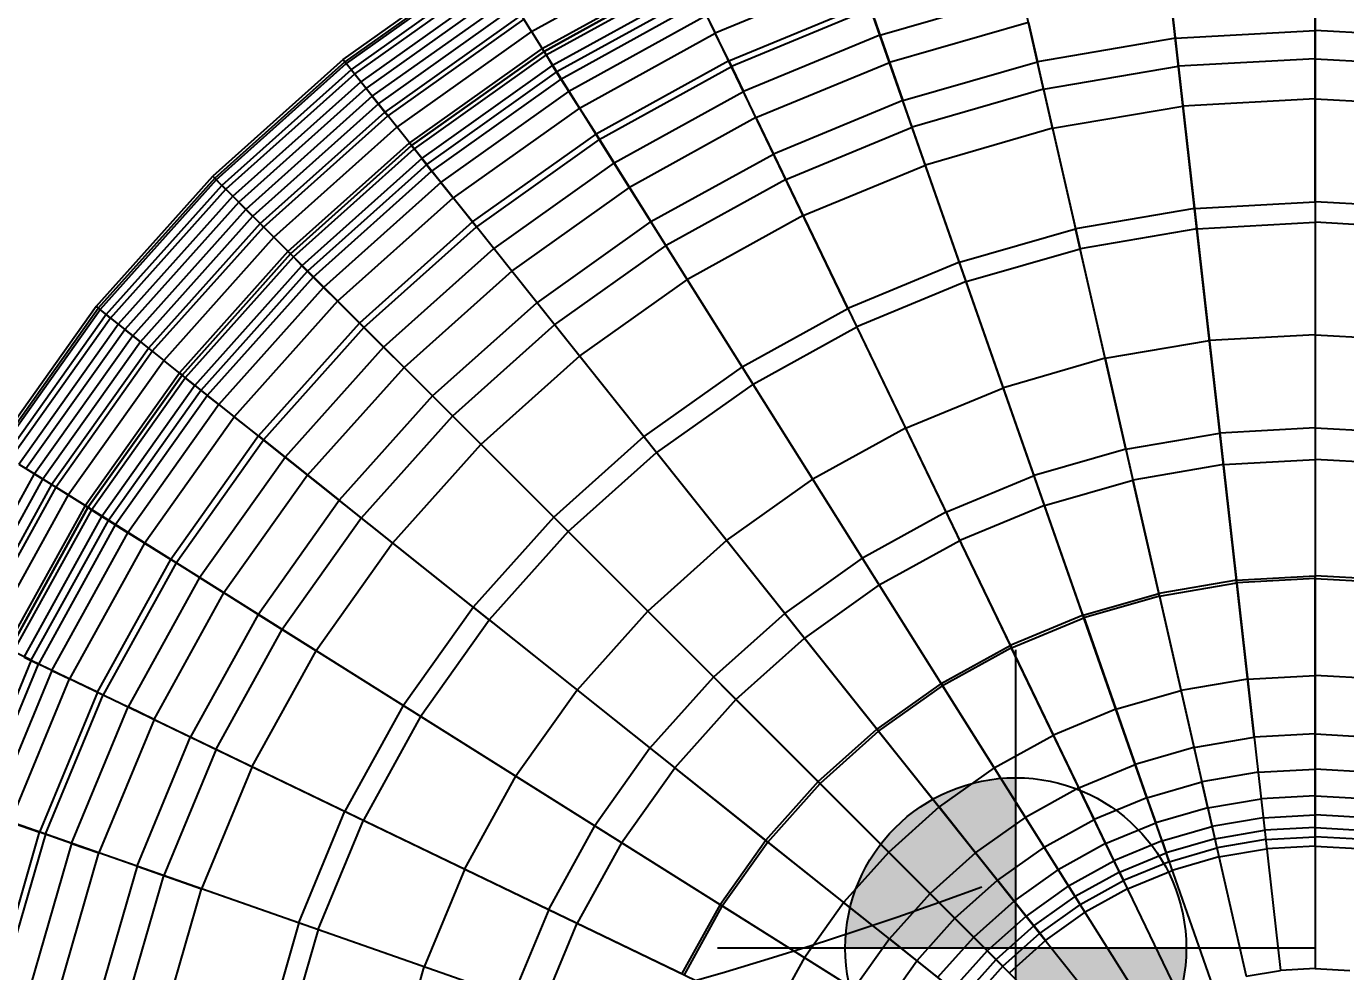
# Model space of a CAD drawing. Extents: x 11992 to 29481, y -6727 to 6811.
# Drawn here: x 18341.7 to 18554.5, y 830.1 to 982.6 of the extents above; entities that cross this region are included whole.
import ezdxf

# ---------------------------------------------------------------- set-up
doc = ezdxf.new("R2010")
doc.units = 0
doc.header["$MEASUREMENT"] = 0
doc.layers.get('0').update_dxf_attribs({"color": 8, "linetype": 'CONTINUOUS'})
doc.layers.add('zoylight 2射灯', color=1, linetype='CONTINUOUS')
doc.layers.add('zoylight 5回路', color=4, linetype='CONTINUOUS')

# ---------------------------------------------------------------- blocks, each defined once
blk = doc.blocks.new('嵌入式射灯55')
at = {"layer": 'zoylight 2射灯'}
h = blk.add_hatch(color=256, dxfattribs=at)
h.dxf.hatch_style = 1
h.paths.add_polyline_path([(0, 0), (0, 27.5, 0.4142136), (-27.5, 0)])
h.paths.add_polyline_path([(0, -27.5, 0.4142136), (27.5, 0), (0, 0)])
for p, q in [((0, -48.125), (0, 48.125)), ((48.125, 0), (-48.125, 0))]:
    blk.add_line(p, q, dxfattribs=at)
blk.add_circle((0, 0), 27.5, dxfattribs=at)

msp = doc.modelspace()

# ---------------------------------------------------------------- linework, layer by layer
for p, q in [((18522.47, 858.15, -1653.52), (18466.56, 1017.95, -1578.79)), ((18539.78, 867.89, -1650.35), (18523.88, 1009, -1609.93)), ((18549.61, 954.28, -1627.09), (18549.61, 1010.42, -1609.93)), ((18474.25, 937.07, -1627.09), (18440.85, 1006.43, -1585.91)), ((18525.2, 997.23, -1604.58), (18530.53, 949.93, -1619.67)), ((18423.22, 981.75, -1604.79), (18446.54, 994.61, -1604.79)), ((18392.82, 977.21, -1578.79), (18415.8, 993.55, -1578.79)), ((18416.04, 993.17, -1570.88), (18393.1, 976.86, -1570.88)), ((18416.24, 992.86, -1585.91), (18393.33, 976.57, -1585.91)), ((18394.12, 975.58, -1562.57), (18416.91, 991.78, -1562.57)), ((18424.94, 979.01, -1537.32), (18447.95, 991.69, -1537.32)), ((18505.83, 972.42, -1621.48), (18501.33, 992.13, -1615.66)), ((18394.68, 974.88, -1591.83), (18417.39, 991.03, -1591.83)), ((18418.24, 989.68, -1554.17), (18395.67, 973.64, -1554.17)), ((18425.24, 978.53, -1537.89), (18448.19, 991.18, -1537.89)), ((18448.19, 991.18, -1550.75), (18425.24, 978.53, -1550.75)), ((18425.59, 977.96, -1563.72), (18448.47, 990.58, -1563.72)), ((18475.97, 991.03, -1599.1), (18452.86, 981.47, -1599.1)), ((18418.96, 988.52, -1596.71), (18396.52, 972.57, -1596.71)), ((18449.31, 988.77, -1576.9), (18426.62, 976.26, -1576.9)), ((18449.89, 987.66, -1609.93), (18427.32, 975.22, -1609.93)), ((18479.43, 981.16, -1609.56), (18502.33, 987.77, -1609.56)), ((18549.61, 988.44, -1612.74), (18549.61, 830.6, -1620.33)), ((18397.54, 971.3, -1545.96), (18419.83, 987.14, -1545.96)), ((18398.52, 970.06, -1600.71), (18420.67, 985.81, -1600.71)), ((18423.22, 981.75, -1604.79), (18420.67, 985.81, -1600.71)), ((18427.97, 974.08, -1587.92), (18450.4, 986.46, -1587.92)), ((18455.03, 976.99, -1604.58), (18477.62, 986.33, -1604.58)), ((18477.95, 985.38, -1615.66), (18455.47, 976.08, -1615.66)), ((18477.62, 986.33, -1604.58), (18483.12, 970.61, -1615.12)), ((18421.56, 984.39, -1537.85), (18399.56, 968.76, -1537.85)), ((18421.97, 983.74, -1537.32), (18400.05, 968.15, -1537.32)), ((18451.45, 984.33, -1594.44), (18429.25, 972.08, -1594.44)), ((18451.45, 984.33, -1594.44), (18452.86, 981.47, -1599.1)), ((18503.37, 983.22, -1612.74), (18480.97, 976.76, -1612.74)), ((18503.37, 983.22, -1612.74), (18504.82, 976.87, -1615.12)), ((18423.22, 981.75, -1604.79), (18401.51, 966.32, -1604.79)), ((18423.22, 981.75, -1604.79), (18434.16, 964.33, -1615.66)), ((18430.97, 969.4, -1599.1), (18452.86, 981.47, -1599.1)), ((18455.03, 976.99, -1604.58), (18452.86, 981.47, -1599.1)), ((18479.43, 981.16, -1609.56), (18457.41, 972.05, -1609.56)), ((18527.07, 980.68, -1615.12), (18549.61, 981.92, -1615.12)), ((18572.15, 980.64, -1615.12), (18549.61, 981.92, -1615.12)), ((18424.94, 979.01, -1537.32), (18403.53, 963.78, -1537.32)), ((18425.24, 978.53, -1537.89), (18424.94, 979.01, -1537.32)), ((18527.07, 980.68, -1615.12), (18504.82, 976.87, -1615.12)), ((18392.82, 977.21, -1578.79), (18371.8, 958.41, -1578.79)), ((18372.12, 958.09, -1570.88), (18393.1, 976.86, -1570.88)), ((18392.82, 977.21, -1578.79), (18393.33, 976.57, -1585.91)), ((18392.82, 977.21, -1578.79), (18393.1, 976.86, -1570.88)), ((18397.54, 971.3, -1545.96), (18393.1, 976.86, -1570.88)), ((18425.24, 978.53, -1537.89), (18403.88, 963.34, -1537.89)), ((18403.88, 963.34, -1550.75), (18425.24, 978.53, -1550.75)), ((18425.59, 977.96, -1563.72), (18404.29, 962.82, -1563.72)), ((18425.24, 978.53, -1537.89), (18425.24, 978.53, -1550.75)), ((18425.24, 978.53, -1550.75), (18426.62, 976.26, -1576.9)), ((18455.03, 976.99, -1604.58), (18433.63, 965.19, -1604.58)), ((18455.03, 976.99, -1604.58), (18457.41, 972.05, -1609.56)), ((18459.43, 967.85, -1612.74), (18480.97, 976.76, -1612.74)), ((18483.12, 970.61, -1615.12), (18504.82, 976.87, -1615.12)), ((18507.27, 966.13, -1617.68), (18504.82, 976.87, -1615.12)), ((18549.61, 977.35, -1621.48), (18527.58, 976.14, -1621.48)), ((18549.61, 977.35, -1621.48), (18571.64, 976.1, -1621.48)), ((18372.38, 957.83, -1585.91), (18393.33, 976.57, -1585.91)), ((18394.12, 975.58, -1562.57), (18373.28, 956.93, -1562.57)), ((18394.68, 974.88, -1591.83), (18373.91, 956.3, -1591.83)), ((18406.32, 960.29, -1609.93), (18393.33, 976.57, -1585.91)), ((18405.51, 961.24, -1576.9), (18426.62, 976.26, -1576.9)), ((18406.32, 960.29, -1609.93), (18427.32, 975.22, -1609.93)), ((18427.97, 974.08, -1587.92), (18426.62, 976.26, -1576.9)), ((18434.16, 964.33, -1615.66), (18455.47, 976.08, -1615.66)), ((18505.83, 972.42, -1621.48), (18527.58, 976.14, -1621.48)), ((18375.03, 955.17, -1554.17), (18395.67, 973.64, -1554.17)), ((18376, 954.21, -1596.71), (18396.52, 972.57, -1596.71)), ((18427.97, 974.08, -1587.92), (18407.09, 959.22, -1587.92)), ((18427.97, 974.08, -1587.92), (18429.25, 972.08, -1594.44)), ((18397.54, 971.3, -1545.96), (18377.15, 953.06, -1545.96)), ((18397.54, 971.3, -1545.96), (18399.56, 968.76, -1537.85)), ((18408.58, 957.38, -1594.44), (18429.25, 972.08, -1594.44)), ((18430.97, 969.4, -1599.1), (18429.25, 972.08, -1594.44)), ((18436.54, 960.55, -1609.56), (18457.41, 972.05, -1609.56)), ((18459.43, 967.85, -1612.74), (18457.41, 972.05, -1609.56)), ((18483.12, 970.61, -1615.12), (18462.26, 961.98, -1615.12)), ((18533.1, 827.79, -1620.33), (18483.12, 970.61, -1615.12)), ((18505.83, 972.42, -1621.48), (18484.63, 966.3, -1621.48)), ((18505.83, 972.42, -1621.48), (18510.97, 949.92, -1627.09)), ((18549.61, 970.9, -1617.68), (18528.3, 969.72, -1617.68)), ((18549.61, 970.9, -1617.68), (18570.92, 969.69, -1617.68)), ((18398.52, 970.06, -1600.71), (18378.27, 951.94, -1600.71)), ((18379.45, 950.76, -1537.85), (18399.56, 968.76, -1537.85)), ((18399.56, 968.76, -1537.85), (18400.05, 968.15, -1537.32)), ((18430.97, 969.4, -1599.1), (18410.59, 954.91, -1599.1)), ((18430.97, 969.4, -1599.1), (18433.63, 965.19, -1604.58)), ((18507.27, 966.13, -1617.68), (18528.3, 969.72, -1617.68)), ((18380, 950.21, -1537.32), (18400.05, 968.15, -1537.32)), ((18381.65, 948.55, -1604.79), (18401.51, 966.32, -1604.79)), ((18459.43, 967.85, -1612.74), (18439.02, 956.6, -1612.74)), ((18459.43, 967.85, -1612.74), (18527.92, 825.64, -1620.33)), ((18464.24, 957.87, -1621.48), (18484.63, 966.3, -1621.48)), ((18507.27, 966.13, -1617.68), (18486.76, 960.21, -1617.68)), ((18507.27, 966.13, -1617.68), (18511.7, 946.71, -1619.67)), ((18413.7, 951.02, -1604.58), (18433.63, 965.19, -1604.58)), ((18434.16, 964.33, -1615.66), (18414.33, 950.24, -1615.66)), ((18433.63, 965.19, -1604.58), (18442.49, 951.08, -1615.12)), ((18497.85, 862.97, -1646.7), (18434.16, 964.33, -1615.66)), ((18383.94, 946.26, -1537.32), (18403.53, 963.78, -1537.32)), ((18384.34, 945.86, -1537.89), (18403.88, 963.34, -1537.89)), ((18403.88, 963.34, -1550.75), (18384.34, 945.86, -1550.75)), ((18384.81, 945.39, -1563.72), (18404.29, 962.82, -1563.72)), ((18403.53, 963.78, -1537.32), (18403.88, 963.34, -1537.89)), ((18403.88, 963.34, -1550.75), (18403.88, 963.34, -1537.89)), ((18403.88, 963.34, -1550.75), (18404.29, 962.82, -1563.72)), ((18405.51, 961.24, -1576.9), (18404.29, 962.82, -1563.72)), ((18442.49, 951.08, -1615.12), (18462.26, 961.98, -1615.12)), ((18405.51, 961.24, -1576.9), (18386.19, 943.96, -1576.9)), ((18406.32, 960.29, -1609.93), (18387.11, 943.1, -1609.93)), ((18405.51, 961.24, -1576.9), (18407.09, 959.22, -1587.92)), ((18406.32, 960.29, -1609.93), (18414.33, 950.24, -1615.66)), ((18436.54, 960.55, -1609.56), (18417.12, 946.74, -1609.56)), ((18467.04, 952.05, -1617.68), (18486.76, 960.21, -1617.68)), ((18352.99, 937.39, -1578.79), (18371.8, 958.41, -1578.79)), ((18372.12, 958.09, -1570.88), (18353.35, 937.11, -1570.88)), ((18372.38, 957.83, -1585.91), (18353.63, 936.88, -1585.91)), ((18372.12, 958.09, -1570.88), (18371.8, 958.41, -1578.79)), ((18372.38, 957.83, -1585.91), (18371.8, 958.41, -1578.79)), ((18372.12, 958.09, -1570.88), (18373.28, 956.93, -1562.57)), ((18372.38, 957.83, -1585.91), (18373.91, 956.3, -1591.83)), ((18387.99, 942.13, -1587.92), (18407.09, 959.22, -1587.92)), ((18408.58, 957.38, -1594.44), (18407.09, 959.22, -1587.92)), ((18464.24, 957.87, -1621.48), (18444.92, 947.21, -1621.48)), ((18354.63, 936.09, -1562.57), (18373.28, 956.93, -1562.57)), ((18355.32, 935.53, -1591.83), (18373.91, 956.3, -1591.83)), ((18375.03, 955.17, -1554.17), (18373.28, 956.93, -1562.57)), ((18376, 954.21, -1596.71), (18373.91, 956.3, -1591.83)), ((18408.58, 957.38, -1594.44), (18389.68, 940.47, -1594.44)), ((18408.58, 957.38, -1594.44), (18410.59, 954.91, -1599.1)), ((18420.03, 943.09, -1612.74), (18439.02, 956.6, -1612.74)), ((18375.03, 955.17, -1554.17), (18356.57, 934.54, -1554.17)), ((18376, 954.21, -1596.71), (18357.64, 933.68, -1596.71)), ((18375.03, 955.17, -1554.17), (18377.15, 953.06, -1545.96)), ((18376, 954.21, -1596.71), (18381.65, 948.55, -1604.79)), ((18391.95, 938.24, -1599.1), (18410.59, 954.91, -1599.1)), ((18413.7, 951.02, -1604.58), (18410.59, 954.91, -1599.1)), ((18530.16, 953.2, -1627.09), (18549.61, 954.28, -1627.09)), ((18549.61, 954.28, -1627.09), (18549.61, 858.46, -1656.74)), ((18569.06, 953.17, -1627.09), (18549.61, 954.28, -1627.09)), ((18358.91, 932.67, -1545.96), (18377.15, 953.06, -1545.96)), ((18360.14, 931.68, -1600.71), (18378.27, 951.94, -1600.71)), ((18379.45, 950.76, -1537.85), (18377.15, 953.06, -1545.96)), ((18467.04, 952.05, -1617.68), (18448.36, 941.74, -1617.68)), ((18530.16, 953.2, -1627.09), (18510.97, 949.92, -1627.09)), ((18379.45, 950.76, -1537.85), (18361.45, 930.65, -1537.85)), ((18380, 950.21, -1537.32), (18362.06, 930.16, -1537.32)), ((18379.45, 950.76, -1537.85), (18380, 950.21, -1537.32)), ((18413.7, 951.02, -1604.58), (18395.48, 934.72, -1604.58)), ((18396.2, 934.01, -1615.66), (18414.33, 950.24, -1615.66)), ((18464.06, 887.87, -1620.33), (18413.7, 951.02, -1604.58)), ((18479.21, 868.87, -1642.06), (18414.33, 950.24, -1615.66)), ((18442.49, 951.08, -1615.12), (18424.09, 938, -1615.12)), ((18523.01, 822.94, -1620.33), (18442.49, 951.08, -1615.12)), ((18492.25, 944.52, -1627.09), (18510.97, 949.92, -1627.09)), ((18515.74, 929.03, -1632.14), (18510.97, 949.92, -1627.09)), ((18530.53, 949.93, -1619.67), (18511.7, 946.71, -1619.67)), ((18530.53, 949.93, -1619.67), (18549.61, 950.98, -1619.67)), ((18530.53, 949.93, -1619.67), (18544.01, 830.29, -1620.33)), ((18568.69, 949.9, -1619.67), (18549.61, 950.98, -1619.67)), ((18381.65, 948.55, -1604.79), (18363.89, 928.7, -1604.79)), ((18487.51, 842.7, -1650.35), (18381.65, 948.55, -1604.79)), ((18426.94, 934.43, -1621.48), (18444.92, 947.21, -1621.48)), ((18383.94, 946.26, -1537.32), (18366.42, 926.68, -1537.32)), ((18384.34, 945.86, -1537.89), (18366.87, 926.32, -1537.89)), ((18366.87, 926.32, -1550.75), (18384.34, 945.86, -1550.75)), ((18384.81, 945.39, -1563.72), (18367.38, 925.9, -1563.72)), ((18383.94, 946.26, -1537.32), (18384.34, 945.86, -1537.89)), ((18384.34, 945.86, -1537.89), (18384.34, 945.86, -1550.75)), ((18384.81, 945.39, -1563.72), (18384.34, 945.86, -1550.75)), ((18384.81, 945.39, -1563.72), (18386.19, 943.96, -1576.9)), ((18399.36, 930.85, -1609.56), (18417.12, 946.74, -1609.56)), ((18493.34, 941.41, -1619.67), (18511.7, 946.71, -1619.67)), ((18519.08, 914.37, -1620.33), (18511.7, 946.71, -1619.67)), ((18368.92, 924.64, -1576.9), (18386.19, 943.96, -1576.9)), ((18369.92, 923.89, -1609.93), (18387.11, 943.1, -1609.93)), ((18387.99, 942.13, -1587.92), (18386.19, 943.96, -1576.9)), ((18420.03, 943.09, -1612.74), (18402.66, 927.55, -1612.74)), ((18492.25, 944.52, -1627.09), (18474.25, 937.07, -1627.09)), ((18387.99, 942.13, -1587.92), (18370.91, 923.02, -1587.92)), ((18387.99, 942.13, -1587.92), (18389.68, 940.47, -1594.44)), ((18430.96, 929.38, -1617.68), (18448.36, 941.74, -1617.68)), ((18493.34, 941.41, -1619.67), (18475.68, 934.11, -1619.67)), ((18372.78, 921.56, -1594.44), (18389.68, 940.47, -1594.44)), ((18391.95, 938.24, -1599.1), (18389.68, 940.47, -1594.44)), ((18352.99, 937.39, -1578.79), (18336.66, 914.4, -1578.79)), ((18337.04, 914.17, -1570.88), (18353.35, 937.11, -1570.88)), ((18337.35, 913.97, -1585.91), (18353.63, 936.88, -1585.91)), ((18352.99, 937.39, -1578.79), (18353.63, 936.88, -1585.91)), ((18352.99, 937.39, -1578.79), (18353.35, 937.11, -1570.88)), ((18353.35, 937.11, -1570.88), (18356.57, 934.54, -1554.17)), ((18355.32, 935.53, -1591.83), (18353.63, 936.88, -1585.91)), ((18391.95, 938.24, -1599.1), (18375.28, 919.6, -1599.1)), ((18391.95, 938.24, -1599.1), (18395.48, 934.72, -1604.58)), ((18407.26, 922.95, -1615.12), (18424.09, 938, -1615.12)), ((18457.2, 927.67, -1627.09), (18474.25, 937.07, -1627.09)), ((18474.25, 937.07, -1627.09), (18500.62, 882.32, -1642.06)), ((18354.63, 936.09, -1562.57), (18338.42, 913.29, -1562.57)), ((18355.32, 935.53, -1591.83), (18339.18, 912.82, -1591.83)), ((18340.53, 911.97, -1554.17), (18356.57, 934.54, -1554.17)), ((18355.32, 935.53, -1591.83), (18357.64, 933.68, -1596.71)), ((18356.57, 934.54, -1554.17), (18362.06, 930.16, -1537.32)), ((18379.18, 916.5, -1604.58), (18395.48, 934.72, -1604.58)), ((18399.36, 930.85, -1609.56), (18395.48, 934.72, -1604.58)), ((18426.94, 934.43, -1621.48), (18410.49, 919.71, -1621.48)), ((18341.68, 911.24, -1596.71), (18357.64, 933.68, -1596.71)), ((18358.91, 932.67, -1545.96), (18343.06, 910.38, -1545.96)), ((18360.14, 931.68, -1600.71), (18357.64, 933.68, -1596.71)), ((18396.2, 934.01, -1615.66), (18379.97, 915.87, -1615.66)), ((18458.95, 924.88, -1619.67), (18475.68, 934.11, -1619.67)), ((18549.61, 932.84, -1632.14), (18532.56, 931.9, -1632.14)), ((18549.61, 932.84, -1632.14), (18566.66, 931.88, -1632.14)), ((18360.14, 931.68, -1600.71), (18344.4, 909.54, -1600.71)), ((18345.81, 908.65, -1537.85), (18361.45, 930.65, -1537.85)), ((18346.47, 908.24, -1537.32), (18362.06, 930.16, -1537.32)), ((18360.14, 931.68, -1600.71), (18363.89, 928.7, -1604.79)), ((18399.36, 930.85, -1609.56), (18383.47, 913.09, -1609.56)), ((18399.36, 930.85, -1609.56), (18402.66, 927.55, -1612.74)), ((18515.74, 929.03, -1632.14), (18532.56, 931.9, -1632.14)), ((18348.46, 906.99, -1604.79), (18363.89, 928.7, -1604.79)), ((18413.82, 888.88, -1627.09), (18363.89, 928.7, -1604.79)), ((18430.96, 929.38, -1617.68), (18415.06, 915.15, -1617.68)), ((18515.74, 929.03, -1632.14), (18499.33, 924.29, -1632.14)), ((18515.74, 929.03, -1632.14), (18520.22, 909.39, -1637.01)), ((18351.2, 905.27, -1537.32), (18366.42, 926.68, -1537.32)), ((18366.87, 926.32, -1550.75), (18351.68, 904.96, -1550.75)), ((18351.68, 904.96, -1537.89), (18366.87, 926.32, -1537.89)), ((18352.24, 904.6, -1563.72), (18367.38, 925.9, -1563.72)), ((18366.42, 926.68, -1537.32), (18366.87, 926.32, -1537.89)), ((18366.87, 926.32, -1550.75), (18366.87, 926.32, -1537.89)), ((18366.87, 926.32, -1550.75), (18367.38, 925.9, -1563.72)), ((18368.92, 924.64, -1576.9), (18367.38, 925.9, -1563.72)), ((18387.11, 910.18, -1612.74), (18402.66, 927.55, -1612.74)), ((18514.26, 815.95, -1620.33), (18402.66, 927.55, -1612.74)), ((18457.2, 927.67, -1627.09), (18441.33, 916.39, -1627.09)), ((18368.92, 924.64, -1576.9), (18353.91, 903.52, -1576.9)), ((18369.92, 923.89, -1609.93), (18354.99, 902.88, -1609.93)), ((18368.92, 924.64, -1576.9), (18370.91, 923.02, -1587.92)), ((18458.95, 924.88, -1619.67), (18443.38, 913.81, -1619.67)), ((18483.55, 917.77, -1632.14), (18499.33, 924.29, -1632.14)), ((18356.07, 902.14, -1587.92), (18370.91, 923.02, -1587.92)), ((18372.78, 921.56, -1594.44), (18358.09, 900.89, -1594.44)), ((18372.78, 921.56, -1594.44), (18370.91, 923.02, -1587.92)), ((18372.78, 921.56, -1594.44), (18375.28, 919.6, -1599.1)), ((18407.26, 922.95, -1615.12), (18392.21, 906.12, -1615.12)), ((18360.8, 899.22, -1599.1), (18375.28, 919.6, -1599.1)), ((18379.18, 916.5, -1604.58), (18375.28, 919.6, -1599.1)), ((18395.78, 903.27, -1621.48), (18410.49, 919.71, -1621.48)), ((18483.55, 917.77, -1632.14), (18468.6, 909.52, -1632.14)), ((18549.61, 917.81, -1620.33), (18534.25, 916.96, -1620.33)), ((18549.61, 917.81, -1620.33), (18564.97, 916.94, -1620.33)), ((18379.18, 916.5, -1604.58), (18365.02, 896.58, -1604.58)), ((18365.88, 896.04, -1615.66), (18379.97, 915.87, -1615.66)), ((18379.18, 916.5, -1604.58), (18392.21, 906.12, -1615.12)), ((18400.83, 899.24, -1617.68), (18415.06, 915.15, -1617.68)), ((18426.81, 903.4, -1627.09), (18441.33, 916.39, -1627.09)), ((18519.08, 914.37, -1620.33), (18534.25, 916.96, -1620.33)), ((18369.66, 893.67, -1609.56), (18383.47, 913.09, -1609.56)), ((18429.14, 901.07, -1619.67), (18443.38, 913.81, -1619.67)), ((18519.08, 914.37, -1620.33), (18504.3, 910.1, -1620.33)), ((18519.08, 914.37, -1620.33), (18538.49, 829.34, -1620.33)), ((18340.53, 911.97, -1554.17), (18343.06, 910.38, -1545.96)), ((18341.68, 911.24, -1596.71), (18344.4, 909.54, -1600.71)), ((18534.82, 911.89, -1637.01), (18520.22, 909.39, -1637.01)), ((18534.82, 911.89, -1637.01), (18549.61, 912.71, -1637.01)), ((18564.4, 911.87, -1637.01), (18549.61, 912.71, -1637.01)), ((18329.85, 886.43, -1545.96), (18343.06, 910.38, -1545.96)), ((18331.28, 885.74, -1600.71), (18344.4, 909.54, -1600.71)), ((18345.81, 908.65, -1537.85), (18332.78, 885.02, -1537.85)), ((18345.81, 908.65, -1537.85), (18343.06, 910.38, -1545.96)), ((18348.46, 906.99, -1604.79), (18344.4, 909.54, -1600.71)), ((18346.47, 908.24, -1537.32), (18345.81, 908.65, -1537.85)), ((18387.11, 910.18, -1612.74), (18373.61, 891.18, -1612.74)), ((18454.69, 899.63, -1632.14), (18468.6, 909.52, -1632.14)), ((18490.07, 904.22, -1620.33), (18504.3, 910.1, -1620.33)), ((18505.98, 905.28, -1637.01), (18520.22, 909.39, -1637.01)), ((18524.49, 890.68, -1642.06), (18520.22, 909.39, -1637.01)), ((18346.47, 908.24, -1537.32), (18333.48, 884.68, -1537.32)), ((18348.46, 906.99, -1604.79), (18335.6, 883.66, -1604.79)), ((18346.47, 908.24, -1537.32), (18351.2, 905.27, -1537.32)), ((18480.03, 824.32, -1653.52), (18348.46, 906.99, -1604.79)), ((18351.2, 905.27, -1537.32), (18338.51, 882.26, -1537.32)), ((18339.02, 882.01, -1550.75), (18351.68, 904.96, -1550.75)), ((18351.68, 904.96, -1537.89), (18339.02, 882.01, -1537.89)), ((18352.24, 904.6, -1563.72), (18339.62, 881.72, -1563.72)), ((18351.68, 904.96, -1537.89), (18351.2, 905.27, -1537.32)), ((18352.24, 904.6, -1563.72), (18351.68, 904.96, -1550.75)), ((18351.68, 904.96, -1537.89), (18351.68, 904.96, -1550.75)), ((18352.24, 904.6, -1563.72), (18353.91, 903.52, -1576.9)), ((18379.13, 887.72, -1615.12), (18392.21, 906.12, -1615.12)), ((18416.39, 886.83, -1619.67), (18392.21, 906.12, -1615.12)), ((18505.98, 905.28, -1637.01), (18492.29, 899.62, -1637.01)), ((18341.4, 880.83, -1576.9), (18353.91, 903.52, -1576.9)), ((18342.54, 880.32, -1609.93), (18354.99, 902.88, -1609.93)), ((18356.07, 902.14, -1587.92), (18353.91, 903.52, -1576.9)), ((18395.78, 903.27, -1621.48), (18383, 885.29, -1621.48)), ((18426.81, 903.4, -1627.09), (18413.82, 888.88, -1627.09)), ((18490.07, 904.22, -1620.33), (18476.6, 896.79, -1620.33)), ((18356.07, 902.14, -1587.92), (18343.7, 879.7, -1587.92)), ((18345.85, 878.68, -1594.44), (18358.09, 900.89, -1594.44)), ((18356.07, 902.14, -1587.92), (18358.09, 900.89, -1594.44)), ((18360.8, 899.22, -1599.1), (18358.09, 900.89, -1594.44)), ((18429.14, 901.07, -1619.67), (18416.39, 886.83, -1619.67)), ((18360.8, 899.22, -1599.1), (18348.72, 877.33, -1599.1)), ((18360.8, 899.22, -1599.1), (18365.02, 896.58, -1604.58)), ((18400.83, 899.24, -1617.68), (18388.46, 881.85, -1617.68)), ((18454.69, 899.63, -1632.14), (18441.96, 888.25, -1632.14)), ((18479.32, 892.47, -1637.01), (18492.29, 899.62, -1637.01)), ((18353.22, 875.18, -1604.58), (18365.02, 896.58, -1604.58)), ((18365.88, 896.04, -1615.66), (18354.13, 874.74, -1615.66)), ((18369.66, 893.67, -1609.56), (18365.02, 896.58, -1604.58)), ((18464.06, 887.87, -1620.33), (18476.6, 896.79, -1620.33)), ((18536.92, 893.24, -2440.36), (18549.61, 893.94, -2440.36)), ((18562.3, 893.22, -2440.36), (18549.61, 893.94, -2440.36)), ((18549.61, 850.34, -1670.43), (18549.61, 893.94, -2440.36)), ((18369.66, 893.67, -1609.56), (18358.15, 872.8, -1609.56)), ((18369.66, 893.67, -1609.56), (18373.61, 891.18, -1612.74)), ((18479.32, 892.47, -1637.01), (18467.24, 883.89, -1637.01)), ((18536.92, 893.24, -2440.36), (18524.39, 891.1, -2440.36)), ((18524.49, 890.68, -1642.06), (18536.97, 892.81, -1642.06)), ((18536.92, 893.24, -2440.36), (18539.78, 867.89, -1650.35)), ((18549.61, 893.51, -1642.06), (18536.97, 892.81, -1642.06)), ((18549.61, 893.51, -1642.06), (18562.25, 892.79, -1642.06)), ((18362.36, 870.78, -1612.74), (18373.61, 891.18, -1612.74)), ((18379.13, 887.72, -1615.12), (18373.61, 891.18, -1612.74)), ((18512.18, 887.58, -2440.36), (18524.39, 891.1, -2440.36)), ((18524.49, 890.68, -1642.06), (18512.32, 887.16, -1642.06)), ((18524.39, 891.1, -2440.36), (18533.76, 850.05, -1665.53)), ((18524.49, 890.68, -1642.06), (18531.33, 860.7, -1653.52)), ((18379.13, 887.72, -1615.12), (18368.23, 867.95, -1615.12)), ((18379.13, 887.72, -1615.12), (18388.46, 881.85, -1617.68)), ((18402.54, 873.01, -1627.09), (18413.82, 888.88, -1627.09)), ((18413.82, 888.88, -1627.09), (18446.32, 862.96, -1637.01)), ((18430.58, 875.52, -1632.14), (18441.96, 888.25, -1632.14)), ((18464.06, 887.87, -1620.33), (18452.59, 877.61, -1620.33)), ((18464.06, 887.87, -1620.33), (18518.44, 819.69, -1620.33)), ((18512.18, 887.58, -2440.36), (18500.43, 882.72, -2440.36)), ((18512.18, 887.58, -2440.36), (18526.08, 847.83, -1665.53)), ((18372.34, 865.97, -1621.48), (18383, 885.29, -1621.48)), ((18405.32, 871.26, -1619.67), (18416.39, 886.83, -1619.67)), ((18416.39, 886.83, -1619.67), (18510.52, 811.77, -1620.33)), ((18500.62, 882.32, -1642.06), (18512.32, 887.16, -1642.06)), ((18342.54, 880.32, -1609.93), (18335.6, 883.66, -1604.79)), ((18456.2, 874.01, -1637.01), (18467.24, 883.89, -1637.01)), ((18378.16, 863.17, -1617.68), (18388.46, 881.85, -1617.68)), ((18507.27, 807.2, -1620.33), (18388.46, 881.85, -1617.68)), ((18489.3, 876.58, -2440.36), (18500.43, 882.72, -2440.36)), ((18500.62, 882.32, -1642.06), (18489.53, 876.21, -1642.06)), ((18518.7, 844.78, -1665.53), (18500.43, 882.72, -2440.36)), ((18511.5, 859.73, -1650.35), (18500.62, 882.32, -1642.06)), ((18342.54, 880.32, -1609.93), (18332.69, 856.5, -1609.93)), ((18333.91, 856.01, -1587.92), (18343.7, 879.7, -1587.92)), ((18341.4, 880.83, -1576.9), (18343.7, 879.7, -1587.92)), ((18342.54, 880.32, -1609.93), (18447.88, 829.59, -1642.06)), ((18345.85, 878.68, -1594.44), (18343.7, 879.7, -1587.92)), ((18345.85, 878.68, -1594.44), (18336.16, 855.24, -1594.44)), ((18339.17, 854.22, -1599.1), (18348.72, 877.33, -1599.1)), ((18345.85, 878.68, -1594.44), (18348.72, 877.33, -1599.1)), ((18353.22, 875.18, -1604.58), (18348.72, 877.33, -1599.1)), ((18442.33, 866.14, -1620.33), (18452.59, 877.61, -1620.33)), ((18538.72, 877.27, -1646.7), (18527.97, 875.43, -1646.7)), ((18538.72, 877.27, -1646.7), (18549.61, 877.87, -1646.7)), ((18560.5, 877.26, -1646.7), (18549.61, 877.87, -1646.7)), ((18353.22, 875.18, -1604.58), (18343.87, 852.59, -1604.58)), ((18344.83, 852.25, -1615.66), (18354.13, 874.74, -1615.66)), ((18353.22, 875.18, -1604.58), (18358.15, 872.8, -1609.56)), ((18430.58, 875.52, -1632.14), (18420.69, 861.61, -1632.14)), ((18489.3, 876.58, -2440.36), (18478.94, 869.22, -2440.36)), ((18479.21, 868.87, -1642.06), (18489.53, 876.21, -1642.06)), ((18489.3, 876.58, -2440.36), (18511.71, 840.92, -1665.53)), ((18517.48, 872.41, -1646.7), (18527.97, 875.43, -1646.7)), ((18349.04, 850.78, -1609.56), (18358.15, 872.8, -1609.56)), ((18362.36, 870.78, -1612.74), (18358.15, 872.8, -1609.56)), ((18402.54, 873.01, -1627.09), (18393.13, 855.96, -1627.09)), ((18456.2, 874.01, -1637.01), (18446.32, 862.96, -1637.01)), ((18362.36, 870.78, -1612.74), (18353.45, 849.24, -1612.74)), ((18362.36, 870.78, -1612.74), (18504.56, 802.29, -1620.33)), ((18405.32, 871.26, -1619.67), (18396.1, 854.53, -1619.67)), ((18517.48, 872.41, -1646.7), (18507.4, 868.24, -1646.7)), ((18469.47, 860.74, -2440.36), (18478.94, 869.22, -2440.36)), ((18479.21, 868.87, -1642.06), (18469.78, 860.43, -1642.06)), ((18506.13, 835.13, -1670.43), (18478.94, 869.22, -2440.36)), ((18479.21, 868.87, -1642.06), (18488.96, 856.65, -1646.7)), ((18497.85, 862.97, -1646.7), (18507.4, 868.24, -1646.7)), ((18549.61, 868.43, -1650.35), (18539.78, 867.89, -1650.35)), ((18549.61, 868.43, -1650.35), (18559.45, 867.87, -1650.35)), ((18359.6, 847.08, -1615.12), (18368.23, 867.95, -1615.12)), ((18442.33, 866.14, -1620.33), (18433.42, 853.6, -1620.33)), ((18530.07, 866.23, -1650.35), (18520.6, 863.5, -1650.35)), ((18530.07, 866.23, -1650.35), (18539.78, 867.89, -1650.35)), ((18372.34, 865.97, -1621.48), (18363.91, 845.58, -1621.48)), ((18378.16, 863.17, -1617.68), (18370, 843.44, -1617.68)), ((18437.74, 850.89, -1637.01), (18446.32, 862.96, -1637.01)), ((18461.33, 850.99, -1642.06), (18446.32, 862.96, -1637.01)), ((18497.85, 862.97, -1646.7), (18488.96, 856.65, -1646.7)), ((18497.85, 862.97, -1646.7), (18502.88, 854.98, -1650.35)), ((18511.5, 859.73, -1650.35), (18520.6, 863.5, -1650.35)), ((18540.41, 862.26, -1653.52), (18531.33, 860.7, -1653.52)), ((18540.41, 862.26, -1653.52), (18549.61, 862.76, -1653.52)), ((18558.81, 862.24, -1653.52), (18549.61, 862.76, -1653.52)), ((18457.8, 812.72, -1646.7), (18320.89, 860.63, -1600.71)), ((18412.44, 846.66, -1632.14), (18420.69, 861.61, -1632.14)), ((18469.47, 860.74, -2440.36), (18460.99, 851.27, -2440.36)), ((18461.33, 850.99, -1642.06), (18469.78, 860.43, -1642.06)), ((18499.24, 830.97, -1665.53), (18469.47, 860.74, -2440.36)), ((18511.5, 859.73, -1650.35), (18502.88, 854.98, -1650.35)), ((18511.5, 859.73, -1650.35), (18513.96, 854.63, -1653.52)), ((18522.47, 858.15, -1653.52), (18531.33, 860.7, -1653.52)), ((18532.29, 856.51, -1656.74), (18531.33, 860.7, -1653.52)), ((18522.47, 858.15, -1653.52), (18513.96, 854.63, -1653.52)), ((18522.47, 858.15, -1653.52), (18523.9, 854.09, -1656.74)), ((18532.29, 856.51, -1656.74), (18540.89, 857.98, -1656.74)), ((18549.61, 858.46, -1656.74), (18540.89, 857.98, -1656.74)), ((18549.61, 858.46, -1656.74), (18558.33, 857.97, -1656.74)), ((18549.61, 850.34, -1670.43), (18549.61, 858.46, -1656.74)), ((18385.69, 837.95, -1627.09), (18393.13, 855.96, -1627.09)), ((18480.83, 849.38, -1646.7), (18488.96, 856.65, -1646.7)), ((18494.85, 849.27, -1650.35), (18488.96, 856.65, -1646.7)), ((18532.29, 856.51, -1656.74), (18523.9, 854.09, -1656.74)), ((18532.29, 856.51, -1656.74), (18533.43, 851.51, -1662.33)), ((18339.17, 854.22, -1599.1), (18343.87, 852.59, -1604.58)), ((18388.79, 836.87, -1619.67), (18396.1, 854.53, -1619.67)), ((18425.99, 840.13, -1620.33), (18433.42, 853.6, -1620.33)), ((18494.85, 849.27, -1650.35), (18502.88, 854.98, -1650.35)), ((18509.83, 843.91, -1659.76), (18502.88, 854.98, -1650.35)), ((18505.89, 850.18, -1653.52), (18513.96, 854.63, -1653.52)), ((18515.83, 850.75, -1656.74), (18513.96, 854.63, -1653.52)), ((18515.83, 850.75, -1656.74), (18523.9, 854.09, -1656.74)), ((18524.92, 851.17, -1659.76), (18523.9, 854.09, -1656.74)), ((18524.92, 851.17, -1659.76), (18532.97, 853.49, -1659.76)), ((18541.24, 854.91, -1659.76), (18532.97, 853.49, -1659.76)), ((18541.24, 854.91, -1659.76), (18549.61, 855.37, -1659.76)), ((18549.61, 853.34, -1662.33), (18541.47, 852.89, -1662.33)), ((18557.98, 854.89, -1659.76), (18549.61, 855.37, -1659.76)), ((18549.61, 853.34, -1662.33), (18557.76, 852.87, -1662.33)), ((18337.09, 829.1, -1604.58), (18343.87, 852.59, -1604.58)), ((18344.83, 852.25, -1615.66), (18338.08, 828.87, -1615.66)), ((18349.04, 850.78, -1609.56), (18343.87, 852.59, -1604.58)), ((18453.63, 840.91, -2440.36), (18460.99, 851.27, -2440.36)), ((18460.99, 851.27, -2440.36), (18492.74, 825.95, -1662.33)), ((18524.92, 851.17, -1659.76), (18517.17, 847.96, -1659.76)), ((18524.92, 851.17, -1659.76), (18525.59, 849.25, -1662.33)), ((18533.43, 851.51, -1662.33), (18525.59, 849.25, -1662.33)), ((18533.43, 851.51, -1662.33), (18541.47, 852.89, -1662.33)), ((18533.43, 851.51, -1662.33), (18533.76, 850.05, -1665.53)), ((18541.63, 851.4, -1665.53), (18533.76, 850.05, -1665.53)), ((18541.63, 851.4, -1665.53), (18549.61, 851.84, -1665.53)), ((18557.59, 851.38, -1665.53), (18549.61, 851.84, -1665.53)), ((18349.04, 850.78, -1609.56), (18342.43, 827.88, -1609.56)), ((18346.98, 826.84, -1612.74), (18353.45, 849.24, -1612.74)), ((18349.04, 850.78, -1609.56), (18353.45, 849.24, -1612.74)), ((18359.6, 847.08, -1615.12), (18353.45, 849.24, -1612.74)), ((18437.74, 850.89, -1637.01), (18430.59, 837.92, -1637.01)), ((18461.33, 850.99, -1642.06), (18454, 840.67, -1642.06)), ((18461.33, 850.99, -1642.06), (18473.56, 841.25, -1646.7)), ((18480.83, 849.38, -1646.7), (18473.56, 841.25, -1646.7)), ((18494.85, 849.27, -1650.35), (18487.51, 842.7, -1650.35)), ((18494.85, 849.27, -1650.35), (18498.38, 844.84, -1653.52)), ((18505.89, 850.18, -1653.52), (18498.38, 844.84, -1653.52)), ((18515.83, 850.75, -1656.74), (18508.18, 846.53, -1656.74)), ((18515.83, 850.75, -1656.74), (18517.17, 847.96, -1659.76)), ((18518.05, 846.13, -1662.33), (18525.59, 849.25, -1662.33)), ((18526.08, 847.83, -1665.53), (18525.59, 849.25, -1662.33)), ((18526.08, 847.83, -1665.53), (18533.76, 850.05, -1665.53)), ((18534.09, 848.59, -1670.43), (18541.8, 849.91, -1670.43)), ((18549.61, 850.34, -1670.43), (18541.8, 849.91, -1670.43)), ((18549.61, 850.34, -1670.43), (18557.42, 849.9, -1670.43)), ((18359.6, 847.08, -1615.12), (18353.33, 825.39, -1615.12)), ((18359.6, 847.08, -1615.12), (18370, 843.44, -1617.68)), ((18509.83, 843.91, -1659.76), (18517.17, 847.96, -1659.76)), ((18518.05, 846.13, -1662.33), (18517.17, 847.96, -1659.76)), ((18526.08, 847.83, -1665.53), (18518.7, 844.78, -1665.53)), ((18534.09, 848.59, -1670.43), (18526.58, 846.42, -1670.43)), ((18357.79, 824.37, -1621.48), (18363.91, 845.58, -1621.48)), ((18412.44, 846.66, -1632.14), (18405.92, 830.88, -1632.14)), ((18491.51, 838.69, -1653.52), (18498.38, 844.84, -1653.52)), ((18501.06, 841.47, -1656.74), (18498.38, 844.84, -1653.52)), ((18501.06, 841.47, -1656.74), (18508.18, 846.53, -1656.74)), ((18518.05, 846.13, -1662.33), (18510.91, 842.19, -1662.33)), ((18511.71, 840.92, -1665.53), (18518.7, 844.78, -1665.53)), ((18518.05, 846.13, -1662.33), (18518.7, 844.78, -1665.53)), ((18519.35, 843.43, -1670.43), (18526.58, 846.42, -1670.43)), ((18364.08, 822.94, -1617.68), (18370, 843.44, -1617.68)), ((18502.42, 797.11, -1620.33), (18370, 843.44, -1617.68)), ((18480.94, 835.36, -1650.35), (18487.51, 842.7, -1650.35)), ((18491.51, 838.69, -1653.52), (18487.51, 842.7, -1650.35)), ((18509.83, 843.91, -1659.76), (18502.99, 839.06, -1659.76)), ((18509.83, 843.91, -1659.76), (18510.91, 842.19, -1662.33)), ((18519.35, 843.43, -1670.43), (18512.5, 839.66, -1670.43)), ((18453.63, 840.91, -2440.36), (18447.49, 829.78, -2440.36)), ((18447.88, 829.59, -1642.06), (18454, 840.67, -1642.06)), ((18453.63, 840.91, -2440.36), (18490.55, 817.71, -1670.43)), ((18467.24, 832.36, -1646.7), (18473.56, 841.25, -1646.7)), ((18480.94, 835.36, -1650.35), (18473.56, 841.25, -1646.7)), ((18501.06, 841.47, -1656.74), (18494.56, 835.65, -1656.74)), ((18501.06, 841.47, -1656.74), (18502.99, 839.06, -1659.76)), ((18504.26, 837.47, -1662.33), (18510.91, 842.19, -1662.33)), ((18511.71, 840.92, -1665.53), (18505.19, 836.29, -1665.53)), ((18511.71, 840.92, -1665.53), (18510.91, 842.19, -1662.33)), ((18425.99, 840.13, -1620.33), (18420.11, 825.91, -1620.33)), ((18491.51, 838.69, -1653.52), (18485.37, 831.83, -1653.52)), ((18491.51, 838.69, -1653.52), (18494.56, 835.65, -1656.74)), ((18496.74, 833.46, -1659.76), (18502.99, 839.06, -1659.76)), ((18505.19, 836.29, -1665.53), (18502.99, 839.06, -1659.76)), ((18506.13, 835.13, -1670.43), (18512.5, 839.66, -1670.43)), ((18385.69, 837.95, -1627.09), (18380.29, 819.24, -1627.09)), ((18388.79, 836.87, -1619.67), (18383.49, 818.51, -1619.67)), ((18424.92, 824.23, -1637.01), (18430.59, 837.92, -1637.01)), ((18504.26, 837.47, -1662.33), (18498.18, 832.03, -1662.33)), ((18499.24, 830.97, -1665.53), (18505.19, 836.29, -1665.53)), ((18506.13, 835.13, -1670.43), (18505.19, 836.29, -1665.53)), ((18480.94, 835.36, -1650.35), (18475.23, 827.33, -1650.35)), ((18480.94, 835.36, -1650.35), (18491.15, 827.21, -1659.76)), ((18488.73, 829.14, -1656.74), (18494.56, 835.65, -1656.74)), ((18496.74, 833.46, -1659.76), (18494.56, 835.65, -1656.74)), ((18506.13, 835.13, -1670.43), (18500.3, 829.91, -1670.43)), ((18467.24, 832.36, -1646.7), (18461.97, 822.8, -1646.7)), ((18496.74, 833.46, -1659.76), (18491.15, 827.21, -1659.76)), ((18492.74, 825.95, -1662.33), (18498.18, 832.03, -1662.33)), ((18496.74, 833.46, -1659.76), (18498.18, 832.03, -1662.33)), ((18499.24, 830.97, -1665.53), (18498.18, 832.03, -1662.33)), ((18401.18, 814.47, -1632.14), (18405.92, 830.88, -1632.14)), ((18480.03, 824.32, -1653.52), (18485.37, 831.83, -1653.52)), ((18499.24, 830.97, -1665.53), (18493.91, 825.01, -1665.53)), ((18538.49, 829.34, -1620.33), (18544.01, 830.29, -1620.33)), ((18549.61, 830.6, -1620.33), (18544.01, 830.29, -1620.33)), ((18549.61, 830.6, -1620.33), (18555.21, 830.28, -1620.33))]:
    msp.add_line(p, q)
at = {"layer": 'zoylight 5回路', "linetype": 'Continuous'}
msp.add_arc((18276.59, 1437.51), 632.94, 209.07205, 290.27102, dxfattribs=at)

# ---------------------------------------------------------------- block references
at = {"layer": 'zoylight 2射灯'}
msp.add_blockref('嵌入式射灯55', (18501.33, 833.87, -1653.52), dxfattribs=at)

doc.saveas('drawing.dxf')
